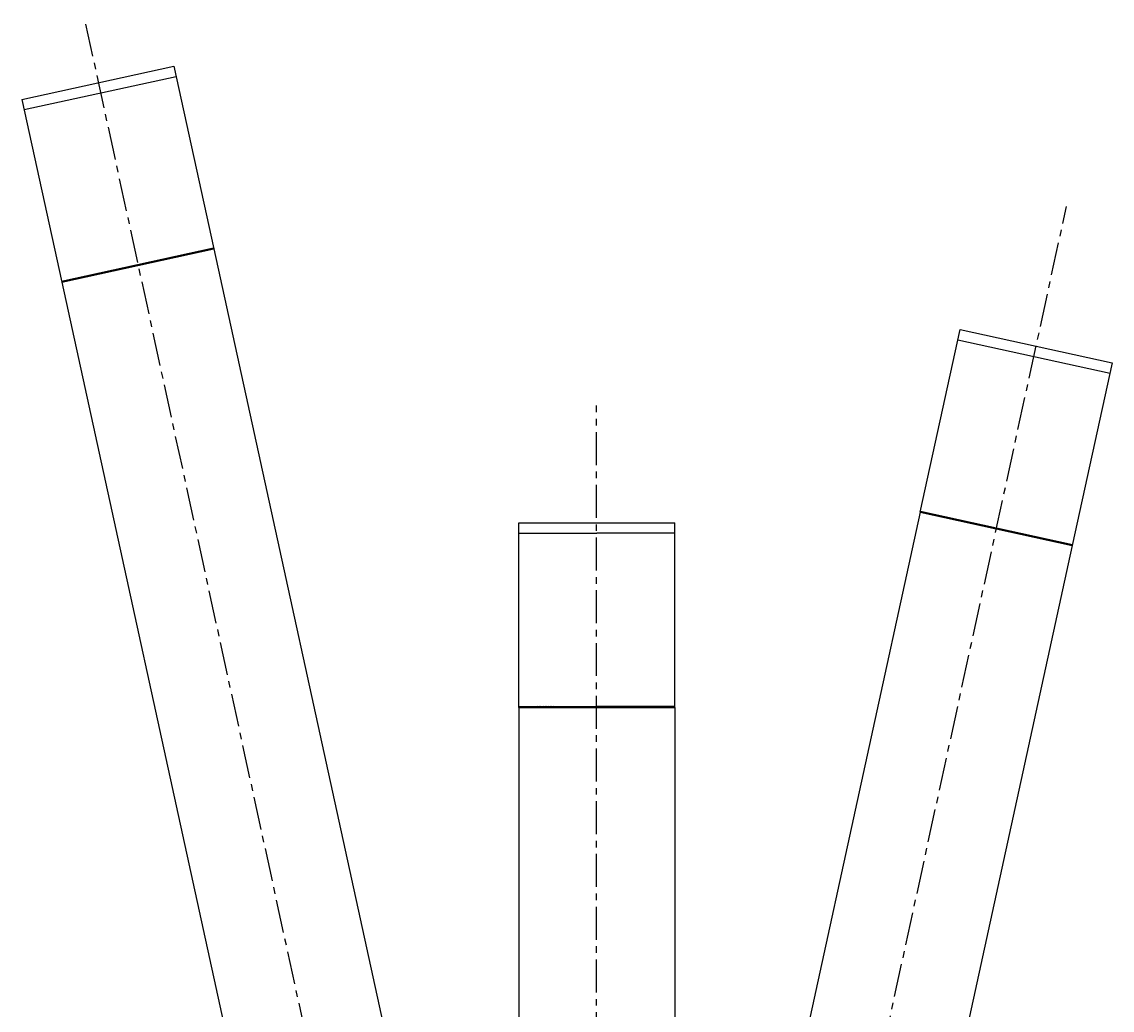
# Model space of a CAD drawing. Header units: millimetres. Extents: x 0 to 13338, y 0 to 11580.
# Drawn here: x 3765 to 4815, y 4063 to 5015 of the extents above; entities that cross this region are included whole.
import ezdxf

# ---------------------------------------------------------------- set-up
doc = ezdxf.new("R2010")
doc.units = ezdxf.units.MM
doc.linetypes.add('CENTER', pattern=[50.8, 31.75, -6.35, 6.35, -6.35])
doc.layers.add('axes', color=40, linetype='CENTER')
doc.layers.add('dwgmodels.com', color=250, linetype='Continuous')

# ---------------------------------------------------------------- blocks, each defined once
blk = doc.blocks.new('Public Light 14_side_dwgmodels.com')
at = {"color": 0}
for p, q in [((-553.6, 4229.7), (-407.1, 4261.7)), ((-407.1, 4261.7), (-368.7, 4085.8)), ((-551.5, 4219.9), (-404.9, 4251.9)), ((-553.6, 4229.7), (-515.2, 4053.8)), ((-515.4, 4054.8), (-368.9, 4086.8)), ((-515.2, 4053.8), (-368.7, 4085.8)), ((-368.7, 4085.8), (-172, 3185)), ((-515.2, 4053.8), (-318.5, 3153)), ((311.7, 3832.1), (350.1, 4008)), ((350.1, 4008), (496.7, 3976)), ((348, 3998.2), (494.6, 3966.2)), ((496.7, 3976), (458.3, 3800.1)), ((311.7, 3832.1), (115, 2931.4)), ((311.7, 3832.1), (458.3, 3800.1)), ((312, 3833.1), (458.5, 3801.1)), ((-74.7, 3822), (75.3, 3822)), ((-74.7, 3822), (75.3, 3822)), ((-74.7, 3644), (-74.7, 3822)), ((75.3, 3644), (75.3, 3822)), ((-74.7, 3812), (0.3, 3812)), ((75.3, 3812), (0.3, 3812)), ((458.3, 3800.1), (261.6, 2899.4)), ((-74.7, 3645), (0.3, 3645)), ((-57.6, 3645.1), (-58.6, 3644.1)), ((-57.4, 3645.1), (-58.4, 3644.1)), ((-57.2, 3645.1), (-58.2, 3644.1)), ((-57.1, 3645.1), (-58.1, 3644.1)), ((-56.9, 3645.1), (-57.9, 3644.1)), ((-56.7, 3645.1), (-57.7, 3644.1)), ((-56.5, 3645.1), (-57.5, 3644.1)), ((-56.4, 3645.1), (-57.4, 3644.1)), ((-56.2, 3645.1), (-57.2, 3644.1)), ((-56, 3645.1), (-57, 3644.1)), ((-55.8, 3645.1), (-56.8, 3644.1)), ((-55.6, 3645.1), (-56.6, 3644.1)), ((-55.5, 3645.1), (-56.5, 3644.1)), ((-55.3, 3645.1), (-56.3, 3644.1)), ((-55.1, 3645.1), (-56.1, 3644.1)), ((-54.9, 3645.1), (-55.9, 3644.1)), ((-54.8, 3645.1), (-55.8, 3644.1)), ((-54.6, 3645.1), (-55.6, 3644.1)), ((-54.4, 3645.1), (-55.4, 3644.1)), ((-54.2, 3645.1), (-55.2, 3644.1)), ((-54.1, 3645.1), (-55.1, 3644.1)), ((-53.9, 3645.1), (-54.9, 3644.1)), ((-53.7, 3645.1), (-54.7, 3644.1)), ((-53.5, 3645.1), (-54.5, 3644.1)), ((-53.3, 3645.1), (-54.3, 3644.1)), ((-53.2, 3645.1), (-54.2, 3644.1)), ((-53, 3645.1), (-54, 3644.1)), ((-52.8, 3645.1), (-53.8, 3644.1)), ((-52.6, 3645.1), (-53.6, 3644.1)), ((-52.5, 3645.1), (-53.5, 3644.1)), ((-52.3, 3645.1), (-53.3, 3644.1)), ((-52.1, 3645.1), (-53.1, 3644.1)), ((-51.9, 3645.1), (-52.9, 3644.1)), ((-51.8, 3645.1), (-52.8, 3644.1)), ((-51.6, 3645.1), (-52.6, 3644.1)), ((-51.4, 3645.1), (-52.4, 3644.1)), ((-51.2, 3645.1), (-52.2, 3644.1)), ((-51, 3645.1), (-52, 3644.1)), ((-50.9, 3645.1), (-51.9, 3644.1)), ((-50.7, 3645.1), (-51.7, 3644.1)), ((-50.5, 3645.1), (-51.5, 3644.1)), ((-50.3, 3645.1), (-51.3, 3644.1)), ((-50.2, 3645.1), (-51.2, 3644.1)), ((-50, 3645.1), (-51, 3644.1)), ((-49.8, 3645.1), (-50.8, 3644.1)), ((-49.6, 3645.1), (-50.6, 3644.1)), ((-49.5, 3645.1), (-50.5, 3644.1)), ((-49.3, 3645.1), (-50.3, 3644.1)), ((-49.1, 3645.1), (-50.1, 3644.1)), ((-48.9, 3645.1), (-49.9, 3644.1)), ((-48.8, 3645.1), (-49.8, 3644.1)), ((-48.6, 3645.1), (-49.6, 3644.1)), ((-48.4, 3645.1), (-49.4, 3644.1)), ((-48.2, 3645.1), (-49.2, 3644.1)), ((-48, 3645.1), (-49, 3644.1)), ((-47.9, 3645.1), (-48.9, 3644.1)), ((-47.7, 3645.1), (-48.7, 3644.1)), ((-47.5, 3645.1), (-48.5, 3644.1)), ((-47.3, 3645.1), (-48.3, 3644.1)), ((-47.2, 3645.1), (-48.2, 3644.1)), ((-47, 3645.1), (-48, 3644.1)), ((-46.8, 3645.1), (-47.8, 3644.1)), ((-46.6, 3645.1), (-47.6, 3644.1)), ((-46.5, 3645.1), (-47.5, 3644.1)), ((-46.3, 3645.1), (-47.3, 3644.1)), ((-46.1, 3645.1), (-47.1, 3644.1)), ((-45.9, 3645.1), (-46.9, 3644.1)), ((-45.7, 3645.1), (-46.7, 3644.1)), ((-45.6, 3645.1), (-46.6, 3644.1)), ((-45.4, 3645.1), (-46.4, 3644.1)), ((-45.2, 3645.1), (-46.2, 3644.1)), ((-45, 3645.1), (-46, 3644.1)), ((-44.9, 3645.1), (-45.9, 3644.1)), ((-44.7, 3645.1), (-45.7, 3644.1)), ((-44.5, 3645.1), (-45.5, 3644.1)), ((-44.3, 3645.1), (-45.3, 3644.1)), ((-44.2, 3645.1), (-45.2, 3644.1)), ((-44, 3645.1), (-45, 3644.1)), ((-43.8, 3645.1), (-44.8, 3644.1)), ((-43.6, 3645.1), (-44.6, 3644.1)), ((-43.4, 3645.1), (-44.4, 3644.1)), ((-43.3, 3645.1), (-44.3, 3644.1)), ((-43.1, 3645.1), (-44.1, 3644.1)), ((-42.9, 3645.1), (-43.9, 3644.1)), ((-42.7, 3645.1), (-43.7, 3644.1)), ((-42.6, 3645.1), (-43.6, 3644.1)), ((-42.4, 3645.1), (-43.4, 3644.1)), ((-42.2, 3645.1), (-43.2, 3644.1)), ((-42, 3645.1), (-43, 3644.1)), ((-41.9, 3645.1), (-42.9, 3644.1)), ((-41.7, 3645.1), (-42.7, 3644.1)), ((-41.5, 3645.1), (-42.5, 3644.1)), ((-41.3, 3645.1), (-42.3, 3644.1)), ((-41.1, 3645.1), (-42.1, 3644.1)), ((-41, 3645.1), (-42, 3644.1)), ((-40.8, 3645.1), (-41.8, 3644.1)), ((-40.6, 3645.1), (-41.6, 3644.1)), ((-40.4, 3645.1), (-41.4, 3644.1)), ((-40.3, 3645.1), (-41.3, 3644.1)), ((-40.1, 3645.1), (-41.1, 3644.1)), ((-39.9, 3645.1), (-40.9, 3644.1)), ((75.3, 3645), (0.3, 3645)), ((40.6, 3645.1), (41.6, 3644.1)), ((40.8, 3645.1), (41.8, 3644.1)), ((40.9, 3645.1), (41.9, 3644.1)), ((41.1, 3645.1), (42.1, 3644.1)), ((41.3, 3645.1), (42.3, 3644.1)), ((41.5, 3645.1), (42.5, 3644.1)), ((41.6, 3645.1), (42.6, 3644.1)), ((41.8, 3645.1), (42.8, 3644.1)), ((42, 3645.1), (43, 3644.1)), ((42.2, 3645.1), (43.2, 3644.1)), ((42.3, 3645.1), (43.3, 3644.1)), ((42.5, 3645.1), (43.5, 3644.1)), ((42.7, 3645.1), (43.7, 3644.1)), ((42.9, 3645.1), (43.9, 3644.1)), ((43.1, 3645.1), (44.1, 3644.1)), ((43.2, 3645.1), (44.2, 3644.1)), ((43.4, 3645.1), (44.4, 3644.1)), ((43.6, 3645.1), (44.6, 3644.1)), ((43.8, 3645.1), (44.8, 3644.1)), ((43.9, 3645.1), (44.9, 3644.1)), ((44.1, 3645.1), (45.1, 3644.1)), ((44.3, 3645.1), (45.3, 3644.1)), ((44.5, 3645.1), (45.5, 3644.1)), ((44.6, 3645.1), (45.6, 3644.1)), ((44.8, 3645.1), (45.8, 3644.1)), ((45, 3645.1), (46, 3644.1)), ((45.2, 3645.1), (46.2, 3644.1)), ((45.3, 3645.1), (46.3, 3644.1)), ((45.5, 3645.1), (46.5, 3644.1)), ((45.7, 3645.1), (46.7, 3644.1)), ((45.9, 3645.1), (46.9, 3644.1)), ((46.1, 3645.1), (47.1, 3644.1)), ((46.2, 3645.1), (47.2, 3644.1)), ((46.4, 3645.1), (47.4, 3644.1)), ((46.6, 3645.1), (47.6, 3644.1)), ((46.8, 3645.1), (47.8, 3644.1)), ((46.9, 3645.1), (47.9, 3644.1)), ((47.1, 3645.1), (48.1, 3644.1)), ((47.3, 3645.1), (48.3, 3644.1)), ((47.5, 3645.1), (48.5, 3644.1)), ((47.6, 3645.1), (48.6, 3644.1)), ((47.8, 3645.1), (48.8, 3644.1)), ((48, 3645.1), (49, 3644.1)), ((48.2, 3645.1), (49.2, 3644.1)), ((48.4, 3645.1), (49.4, 3644.1)), ((48.5, 3645.1), (49.5, 3644.1)), ((48.7, 3645.1), (49.7, 3644.1)), ((48.9, 3645.1), (49.9, 3644.1)), ((49.1, 3645.1), (50.1, 3644.1)), ((49.2, 3645.1), (50.2, 3644.1)), ((49.4, 3645.1), (50.4, 3644.1)), ((49.6, 3645.1), (50.6, 3644.1)), ((49.8, 3645.1), (50.8, 3644.1)), ((49.9, 3645.1), (50.9, 3644.1)), ((50.1, 3645.1), (51.1, 3644.1)), ((50.3, 3645.1), (51.3, 3644.1)), ((50.5, 3645.1), (51.5, 3644.1)), ((50.7, 3645.1), (51.7, 3644.1)), ((50.8, 3645.1), (51.8, 3644.1)), ((51, 3645.1), (52, 3644.1)), ((51.2, 3645.1), (52.2, 3644.1)), ((51.4, 3645.1), (52.4, 3644.1)), ((51.5, 3645.1), (52.5, 3644.1)), ((51.7, 3645.1), (52.7, 3644.1)), ((51.9, 3645.1), (52.9, 3644.1)), ((52.1, 3645.1), (53.1, 3644.1)), ((52.2, 3645.1), (53.2, 3644.1)), ((52.4, 3645.1), (53.4, 3644.1)), ((52.6, 3645.1), (53.6, 3644.1)), ((52.8, 3645.1), (53.8, 3644.1)), ((52.9, 3645.1), (53.9, 3644.1)), ((53.1, 3645.1), (54.1, 3644.1)), ((53.3, 3645.1), (54.3, 3644.1)), ((53.5, 3645.1), (54.5, 3644.1)), ((53.7, 3645.1), (54.7, 3644.1)), ((53.8, 3645.1), (54.8, 3644.1)), ((54, 3645.1), (55, 3644.1)), ((54.2, 3645.1), (55.2, 3644.1)), ((54.4, 3645.1), (55.4, 3644.1)), ((54.5, 3645.1), (55.5, 3644.1)), ((54.7, 3645.1), (55.7, 3644.1)), ((54.9, 3645.1), (55.9, 3644.1)), ((55.1, 3645.1), (56.1, 3644.1)), ((55.2, 3645.1), (56.2, 3644.1)), ((55.4, 3645.1), (56.4, 3644.1)), ((55.6, 3645.1), (56.6, 3644.1)), ((55.8, 3645.1), (56.8, 3644.1)), ((56, 3645.1), (57, 3644.1)), ((56.1, 3645.1), (57.1, 3644.1)), ((56.3, 3645.1), (57.3, 3644.1)), ((56.5, 3645.1), (57.5, 3644.1)), ((56.7, 3645.1), (57.7, 3644.1)), ((56.8, 3645.1), (57.8, 3644.1)), ((57, 3645.1), (58, 3644.1)), ((57.2, 3645.1), (58.2, 3644.1)), ((57.4, 3645.1), (58.4, 3644.1)), ((57.5, 3645.1), (58.5, 3644.1)), ((57.7, 3645.1), (58.7, 3644.1)), ((57.9, 3645.1), (58.9, 3644.1)), ((58.1, 3645.1), (59.1, 3644.1)), ((58.3, 3645.1), (59.3, 3644.1)), ((-74.7, 3644), (0.3, 3644)), ((-74.7, 3644), (-74.7, 2759.1)), ((0.3, 3644), (-74.7, 3644)), ((75.3, 3644), (0.3, 3644)), ((0.3, 3644), (75.3, 3644)), ((75.3, 3644), (75.3, 2770.3))]:
    blk.add_line(p, q, dxfattribs=at)
at = {"layer": 'axes'}
for p, q in [((433, 52), (-492.3, 4304.5)), ((-436.6, 40), (452.7, 4126.6)), ((0, -237.2), (0, 3935))]:
    blk.add_line(p, q, dxfattribs=at)

msp = doc.modelspace()

# ---------------------------------------------------------------- block references
at = {"layer": 'dwgmodels.com'}
msp.add_blockref('Public Light 14_side_dwgmodels.com', (4318.6, 710.8), dxfattribs=at)

doc.saveas('drawing.dxf')
